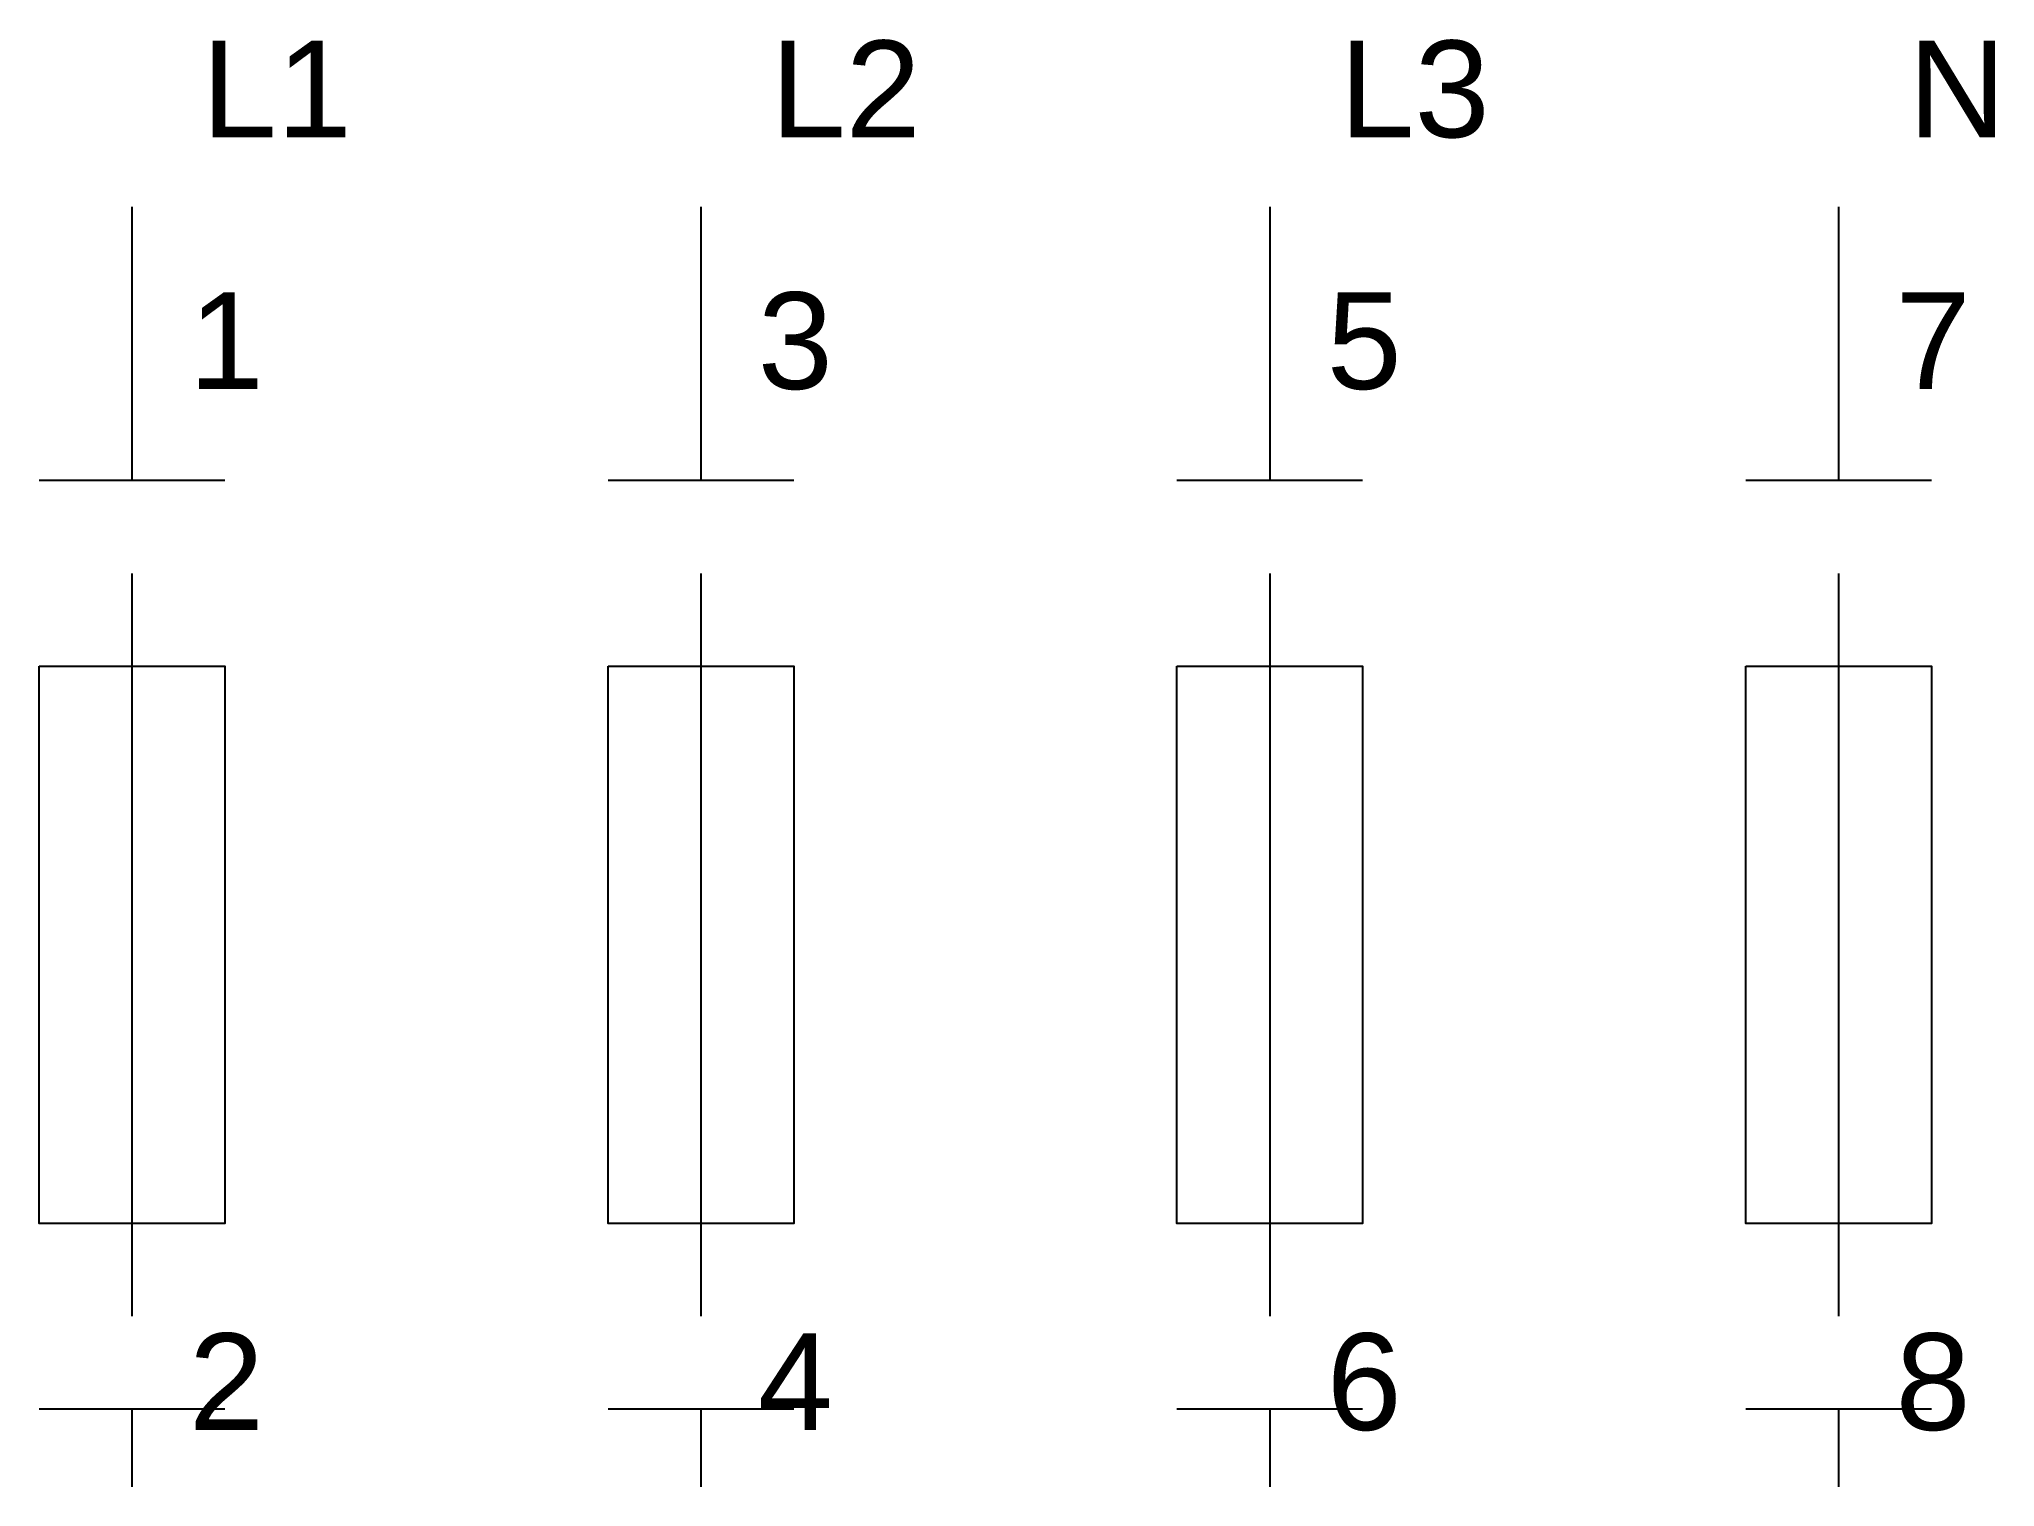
# Model space of a CAD drawing. Header units: millimetres. Extents: x -1.6 to 32.7, y -22.5 to 3.
import ezdxf
from ezdxf.enums import TextEntityAlignment as Align

# ---------------------------------------------------------------- set-up
doc = ezdxf.new("R2010")
doc.units = ezdxf.units.MM
doc.layers.get('0').update_dxf_attribs({"linetype": 'CONTINUOUS'})
doc.styles.add('ARIAL', font='arial.ttf')

# ---------------------------------------------------------------- blocks, each defined once
blk = doc.blocks.new('291_E_LV_MLD_IEC60617_fuse_disconnector_nh00_4p')
at = {"true_color": 0x0000ff}
for p, q in [((0, 0), (0, -4.809)), ((10, 0), (10, -4.809)), ((20, 0), (20, -4.809)), ((30, 0), (30, -4.809)), ((-1.632, -4.804), (1.632, -4.804)), ((8.368, -4.804), (11.632, -4.804)), ((18.368, -4.804), (21.632, -4.804)), ((28.368, -4.804), (31.632, -4.804)), ((0, -6.441), (0, -19.5)), ((10, -6.441), (10, -19.5)), ((20, -6.441), (20, -19.5)), ((30, -6.441), (30, -19.5)), ((-1.632, -21.127), (1.632, -21.127)), ((0, -21.132), (0, -22.5)), ((8.368, -21.127), (11.632, -21.127)), ((10, -21.132), (10, -22.5)), ((18.368, -21.127), (21.632, -21.127)), ((20, -21.132), (20, -22.5)), ((28.368, -21.127), (31.632, -21.127)), ((30, -21.132), (30, -22.5))]:
    blk.add_line(p, q, dxfattribs=at)
for points in [[(-1.632, -8.074), (1.633, -8.074), (1.633, -17.868), (-1.632, -17.868)], [(8.368, -8.074), (11.633, -8.074), (11.633, -17.868), (8.368, -17.868)], [(18.368, -8.074), (21.633, -8.074), (21.633, -17.868), (18.368, -17.868)], [(28.368, -8.074), (31.633, -8.074), (31.633, -17.868), (28.368, -17.868)]]:
    blk.add_lwpolyline(points, close=True, dxfattribs=at)
at = {"true_color": 0x0000ff, "style": 'ARIAL'}
for s, p in [('L1', (1.225, 1.225)), ('L2', (11.225, 1.225)), ('L3', (21.225, 1.225)), ('N', (31.225, 1.225)), ('1', (1, -3.2)), ('3', (11, -3.2)), ('5', (21, -3.2)), ('7', (31, -3.2)), ('2', (1, -21.5)), ('4', (11, -21.5)), ('6', (21, -21.5)), ('8', (31, -21.5))]:
    blk.add_text(s, height=1.7, dxfattribs=at).set_placement(p)
blk.add_attdef('TAG', text='', height=2.5, dxfattribs=at).set_placement((-3.632, -2.2), align=Align.RIGHT)
at = {"color": 7, "style": 'ARIAL'}
for tag, p in [('RATED_CURRENT', (-3.632, -9)), ('BREAKING_CAPACITY', (-3.632, -12)), ('VOLTAGE', (-3.632, -15)), ('MANUFACTURER', (-3.632, -18))]:
    blk.add_attdef(tag, text='', height=1.7, dxfattribs=at).set_placement(p, align=Align.RIGHT)

msp = doc.modelspace()

# ---------------------------------------------------------------- block references
msp.add_blockref('291_E_LV_MLD_IEC60617_fuse_disconnector_nh00_4p', (0, 0))

doc.saveas('drawing.dxf')
